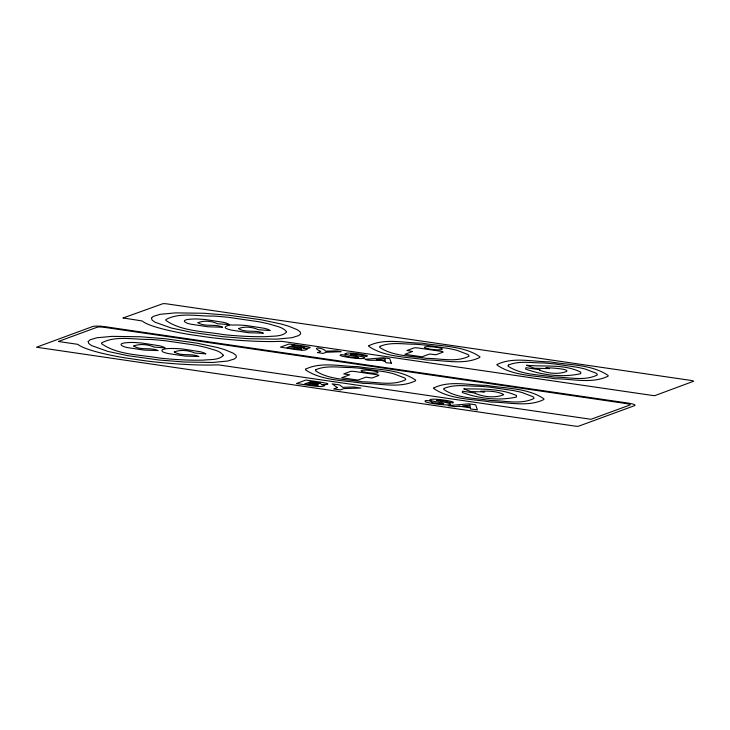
<?xml version="1.0" encoding="UTF-8"?>
<svg xmlns="http://www.w3.org/2000/svg" width="730" height="730" viewBox="0 0 730 730"><rect width="100%" height="100%" fill="white"/><g stroke="black" fill="none" stroke-linecap="round" stroke-linejoin="round"><path stroke-width="1.09" d="M104.554 327.368L626.121 403.544A5.831 0.849 5.8 0 1 629.926 405.004L591.017 419.285L218.233 364.845A85.018 12.419 5.8 0 1 175.027 363.777A83.859 12.246 5.8 0 1 145.024 360.784L125.195 357.882A83.868 12.255 5.8 0 1 100.603 352.909A84.917 12.41 5.8 0 1 77.845 344.341L58.327 341.485L97.236 327.204A5.822 0.849 5.8 0 1 104.518 327.368M301.755 350.144A10.476 1.533 5.8 0 1 298.46 349.88A15.585 2.272 5.8 0 1 294.053 349.332L280.429 347.142L289.007 344.049L303.269 345.974A21.572 3.148 5.8 0 1 304.574 346.175L308.991 347.06A5.594 0.821 5.8 0 1 310.067 347.507A5.813 0.849 5.8 0 1 310.186 347.672L308.243 348.292L302.932 348.082L306.299 348.867A6.168 0.903 5.8 0 1 306.938 349.141A7.273 1.058 5.8 0 1 307.23 349.405L304.492 350.181A7.628 1.113 5.8 0 1 301.755 350.144M100.393 326.246A10.631 1.551 5.8 0 1 105.95 326.83L627.572 403.015A10.631 1.551 5.8 0 1 632.253 403.918A10.777 1.579 5.8 0 1 634.744 404.876A10.631 1.551 5.8 0 1 634.507 405.67L578.461 426.247L576.289 426.284L36.5 347.224L92.655 326.529A10.631 1.551 5.8 0 1 95.657 326.137A10.777 1.579 5.8 0 1 100.457 326.246M123.142 317.961L142.003 320.917L144.558 322.605A84.47 12.337 5.8 0 0 164.706 329.486A83.393 12.182 5.8 0 0 189.161 334.44L208.889 337.324A83.384 12.182 5.8 0 0 238.719 340.299A84.58 12.355 5.8 0 0 274.206 341.54L281.908 341.348L653.423 395.596L654.965 395.587L693.5 381.279A5.411 0.794 5.8 0 0 691.438 380.494L166.312 303.79A5.429 0.794 5.8 0 0 162.972 303.662L123.142 317.961M317.669 352.581L322.961 353.42L326.447 352.252L341.12 351.696L336.238 350.856L325.48 351.203C324.175 347.736 309.21 346.175 320.798 351.404L317.705 352.544M412.459 351.477L404.894 354.315L422.013 356.815L429.559 354.041L436.011 354.743L443.083 352.115A4.033 0.593 5.8 0 0 440.975 351.303L418.18 347.973A4.033 0.593 5.8 0 0 414.129 347.882L406.938 350.491L412.459 351.477M433.839 387.913L433.83 388.597C450.164 399.62 472.219 398.899 491.226 402.075C508.345 402.139 528.082 407.358 543.868 399.511L543.914 398.817C527.598 387.73 505.342 388.625 486.317 385.349C469.253 385.267 449.543 380.193 433.839 387.913M497.148 364.462L497.139 365.155C513.61 376.269 535.856 375.539 555.019 378.742C572.293 378.815 592.185 384.062 608.108 376.16L608.154 375.457C591.711 364.27 569.263 365.183 550.073 361.879C532.873 361.788 512.989 356.678 497.148 364.462M305.551 369.17L305.541 369.864C321.884 380.887 343.94 380.157 362.947 383.341C380.065 383.405 399.794 388.615 415.58 380.777L415.625 380.084C399.319 368.997 377.063 369.891 358.038 366.615C340.974 366.524 321.264 361.459 305.551 369.17M368.86 345.719L368.86 346.412C385.33 357.527 407.577 356.797 426.74 360.009C444.004 360.072 463.906 365.329 479.82 357.417L479.875 356.724C463.422 345.536 440.984 346.449 421.794 343.137C404.584 343.054 384.71 337.944 368.86 345.719M88.184 341.567L88.741 343.474L91.606 345.591L107.885 351.422L127.732 355.656L159.094 360.018L184.434 362.034L212.667 362.481L227.742 361.022L234.549 358.904L236.41 357.189L235.963 355.273L233.198 353.174L224.831 349.697L217.056 347.416L196.881 343.155L165.217 338.738L140.415 336.758L112.073 336.366L96.67 337.789L89.945 339.87L88.184 341.567M151.493 318.116L152.05 320.032L154.933 322.167L171.322 328.026L191.287 332.287L222.851 336.685L248.355 338.711L276.752 339.158L291.936 337.698L298.78 335.563L300.651 333.829L300.203 331.904L297.42 329.796L288.998 326.301L281.178 324.001L260.865 319.713L229.019 315.269L204.044 313.27L175.529 312.878L160.034 314.32L153.263 316.4L151.493 318.116M391.307 363.166L385.969 362.719L385.413 361.596C380.996 358.85 369.188 361.578 365.064 359.333L383.04 357.764L388.844 358.476L389.829 358.795L391.307 363.166M327.715 383.962L325.927 384.591L321.191 384.482L323.764 385.112A6.625 0.967 5.8 0 1 324.448 385.413A7.747 1.131 5.8 0 1 324.759 385.686L321.866 386.508A8.094 1.186 5.8 0 1 318.955 386.462A10.786 1.579 5.8 0 1 315.971 386.234L315.524 386.188A16.051 2.345 5.8 0 1 310.98 385.632L296.453 383.505L305.916 380.038L320.014 382.091A20.978 3.066 5.8 0 1 323.043 382.575L326.429 383.296A6.013 0.876 5.8 0 1 327.505 383.724L327.587 383.779A6.269 0.912 5.8 0 1 327.715 383.962M475.294 393.443C483.324 396.892 494.894 398.261 503.472 394.839L503.563 394.419C496.774 391.061 488.224 390.842 480.65 391.335L484.501 391.891L470.832 391.581L463.732 388.862C481.234 389.154 500.105 388.232 516.521 395.532L516.466 397.029C498.964 400.989 479.117 398.626 462.327 392.503L462.51 391.225L475.705 393.151L475.294 393.443M539.543 370.092C547.308 373.404 558.496 374.736 566.781 371.387L566.872 370.968C567.812 368.084 534.652 366.907 549.489 368.595L534.406 368.248L526.576 365.246C544.644 367.062 563.843 363.695 580.761 372.163L580.706 373.678C562.903 377.702 542.718 375.293 525.636 369.07L525.883 367.692L540.008 369.754L539.543 370.092M223.115 355.035L223.07 355.802C218.005 360.383 209.984 359.324 203.606 360.118C188.97 360.465 174.333 359.598 159.779 358.101C140.498 354.625 118.032 355.209 101.579 343.721L101.57 342.963C115.632 335.189 133.964 339.851 149.54 339.368A55.507 8.112 5.8 0 1 164.87 340.682L195.284 345.126A56.584 8.267 5.8 0 1 207.137 347.772C212.476 349.716 219.42 350.309 223.115 355.035M286.425 331.584L286.379 332.342C281.351 336.895 273.403 335.846 267.07 336.63C252.553 336.977 238.016 336.11 223.572 334.632C204.446 331.183 182.144 331.758 165.82 320.361L165.82 319.612C179.772 311.892 197.967 316.519 213.425 316.035A55.042 8.039 5.8 0 1 228.627 317.349L258.812 321.757A56.11 8.194 5.8 0 1 270.565 324.375C275.867 326.31 282.756 326.894 286.425 331.584M446.87 401.81L453.038 402.969L453.348 402.23A9.061 1.323 5.8 0 0 451.742 401.573A11.342 1.661 5.8 0 0 449.698 401.071L448.448 400.816A20.02 2.92 5.8 0 0 444.114 400.104A16.197 2.363 5.8 0 0 439.925 399.575L438.967 399.483A11.516 1.679 5.8 0 0 435.801 399.246A9.526 1.387 5.8 0 0 432.324 399.201L430.079 399.52L429.824 400.104A7.774 1.131 5.8 0 0 431.01 400.615A11.862 1.734 5.8 0 0 433.365 401.208A29.784 4.353 5.8 0 0 436.303 401.81L439.259 402.376A21.827 3.185 5.8 0 1 441.823 402.887L443.73 403.608A4.143 0.602 5.8 0 1 443.42 403.726L442.426 403.809A4.316 0.63 5.8 0 1 440.601 403.726A6.944 1.013 5.8 0 1 438.548 403.517A12.063 1.761 5.8 0 1 434.177 402.86A6.634 0.967 5.8 0 1 432.397 402.44A5.073 0.739 5.8 0 1 431.466 401.984C432.78 401.171 423.455 399.301 425.106 401.6A9.937 1.451 5.8 0 0 426.658 402.221A12.072 1.761 5.8 0 0 428.419 402.677L430.152 403.042A19.975 2.92 5.8 0 0 434.761 403.818L439.214 404.393A14.819 2.163 5.8 0 0 440.929 404.575L445.738 404.885A8.587 1.25 5.8 0 0 447.91 404.867A9.417 1.378 5.8 0 0 449.89 404.621L450.684 404.183L449.844 403.59A8.879 1.296 5.8 0 0 448.74 403.215L448.22 403.079A11.306 1.652 5.8 0 0 446.24 402.622L445.665 402.513A37.65 5.502 5.8 0 0 444.917 402.367L436.531 400.432A4.489 0.657 5.8 0 1 436.704 400.368L437.553 400.268A4.243 0.621 5.8 0 1 440.573 400.441A8.194 1.195 5.8 0 1 442.207 400.651A11.79 1.725 5.8 0 1 444.378 400.998A5.731 0.84 5.8 0 1 445.82 401.308A3.951 0.575 5.8 0 1 446.787 401.692L446.86 401.847M350.537 354.223L358.786 356.094A30.861 4.508 5.8 0 1 359.945 356.313L360.51 356.423A11.37 1.661 5.8 0 1 362.91 356.997A8.413 1.232 5.8 0 1 363.96 357.344L364.763 357.901L364.005 358.32A8.952 1.305 5.8 0 1 362.409 358.54A8.121 1.186 5.8 0 1 360.063 358.567L355.455 358.275A14.354 2.099 5.8 0 1 353.795 358.101L349.442 357.536A19.509 2.847 5.8 0 1 344.943 356.778L343.264 356.432A11.598 1.697 5.8 0 1 341.567 355.984A9.472 1.387 5.8 0 1 340.098 355.391C339.669 354.032 344.98 354.826 345.582 355.765A5.493 0.803 5.8 0 0 346.567 356.213A7.108 1.04 5.8 0 0 348.502 356.66A12.538 1.834 5.8 0 0 353.019 357.344A7.409 1.086 5.8 0 0 355.209 357.572A4.782 0.703 5.8 0 0 357.235 357.663L358.384 357.572A4.626 0.675 5.8 0 0 358.676 357.472L356.66 356.641A22.292 3.258 5.8 0 0 354.032 356.112L351.094 355.546A29.346 4.289 5.8 0 1 348.192 354.953A11.397 1.661 5.8 0 1 345.929 354.388A7.382 1.077 5.8 0 1 344.752 353.84L347.188 353.046A9.052 1.323 5.8 0 1 350.482 353.092A11.205 1.633 5.8 0 1 353.986 353.366L354.452 353.411A15.722 2.3 5.8 0 1 358.512 353.922A19.546 2.856 5.8 0 1 362.746 354.625L363.951 354.862A10.868 1.588 5.8 0 1 365.912 355.346A8.596 1.259 5.8 0 1 367.436 355.975L366.04 356.423L361.733 355.455A4.353 0.639 5.8 0 0 360.866 355.108A6.205 0.903 5.8 0 0 359.133 354.734A12.264 1.788 5.8 0 0 356.888 354.369A8.669 1.268 5.8 0 0 355.355 354.169A5.046 0.739 5.8 0 0 353.366 353.986A4.289 0.63 5.8 0 0 351.796 353.95L350.893 354.041A4.964 0.73 5.8 0 0 350.619 354.141L350.537 354.223M174.315 351.951C180.985 356.578 191.415 353.046 198.925 356.532L184.891 356.067L168.155 353.53A19.409 2.838 5.8 0 1 164.524 352.544A19.747 2.884 5.8 0 1 162.826 351.878C158.894 349.186 167.48 348.484 169.214 348.529A19.975 2.92 5.8 0 1 173.84 348.493A21.152 3.093 5.8 0 1 177.317 348.621A19.774 2.884 5.8 0 1 182.774 349.022L199.965 351.677A18.825 2.747 5.8 0 1 204.309 352.991L205.896 353.877L194.864 353.046C188.705 350.363 180.62 349.415 174.315 351.951M238.564 328.6C245.335 333.181 255.874 329.476 263.384 333.199L248.684 332.734L231.62 330.142A19.874 2.902 5.8 0 1 227.906 329.139C220.715 327.232 229.585 324.312 232.669 325.051A20.44 2.984 5.8 0 1 235.708 324.987A21.626 3.157 5.8 0 1 240.946 325.142A20.239 2.957 5.8 0 1 246.53 325.553L264.059 328.254A19.29 2.82 5.8 0 1 268.512 329.604L270.246 330.59L258.256 329.686C252.425 326.958 244.587 326.173 238.564 328.6M133.745 346.029C140.297 350.637 150.708 347.106 158.136 350.573L144.084 350.108L127.321 347.562A19.427 2.838 5.8 0 1 123.689 346.577C113.78 342.105 134.658 342.242 136.592 342.671A20.121 2.938 5.8 0 1 142.049 343.082L159.167 345.719A18.87 2.756 5.8 0 1 163.529 347.033L165.117 347.927L154.267 347.115C148.108 344.451 140.05 343.474 133.745 346.029M197.985 322.678C204.646 327.241 215.168 323.536 222.595 327.241L207.877 326.775L190.795 324.184A19.893 2.902 5.8 0 1 187.072 323.171C176.934 318.599 198.25 318.755 200.23 319.192A20.586 3.011 5.8 0 1 205.805 319.603L223.261 322.295A19.336 2.829 5.8 0 1 227.724 323.645L229.466 324.631L217.659 323.755C211.828 321.045 204.008 320.233 197.985 322.678M301.545 348.721L299.921 349.168A3.805 0.557 5.8 0 1 298.442 349.15A5.311 0.776 5.8 0 1 296.736 349.004A9.517 1.387 5.8 0 1 294.518 348.712L287.018 347.626L289.892 346.567L301.545 348.721M304.118 347.188L301.599 347.544A4.635 0.675 5.8 0 1 300.505 347.471L291.033 346.148L293.515 345.235L300.13 346.202A10.585 1.542 5.8 0 1 301.855 346.476A5.001 0.73 5.8 0 1 303.269 346.777A3.413 0.502 5.8 0 1 303.999 347.051L304.109 347.224M318.134 384.911L316.82 385.321A3.404 0.493 5.8 0 1 315.378 385.312A4.845 0.712 5.8 0 1 313.827 385.175A9.052 1.323 5.8 0 1 311.719 384.902L304.666 383.87L307.257 382.921L318.134 384.911M320.716 383.387L317.532 383.633L308.68 382.401L310.889 381.589L317.048 382.493A10.12 1.478 5.8 0 1 318.7 382.757A4.535 0.666 5.8 0 1 319.986 383.031L320.716 383.387M315.844 369.681L315.497 370.776C328.92 379.773 346.96 379.235 362.545 381.817C376.552 381.845 392.722 386.161 405.624 379.737A41.692 6.086 5.8 0 0 404.639 377.948L393.771 373.778A41.656 6.086 5.8 0 0 385.002 371.826L362.445 368.522A41.218 6.022 5.8 0 0 351.066 367.546C339.477 367.591 326.794 365.055 315.844 369.681M380.084 346.33L379.737 347.416C393.023 356.322 410.871 355.784 426.302 358.348C440.163 358.366 456.168 362.637 468.934 356.286A41.227 6.022 5.8 0 0 467.957 354.515L457.199 350.391A41.19 6.013 5.8 0 0 448.53 348.447L426.192 345.19A40.752 5.949 5.8 0 0 414.95 344.222C403.471 344.268 390.924 341.749 380.084 346.33M444.123 388.415L443.785 389.51C457.199 398.516 475.239 397.969 490.834 400.56C504.841 400.578 521.001 404.894 533.904 398.471A41.719 6.095 5.8 0 0 532.918 396.682L522.05 392.521A41.674 6.086 5.8 0 0 513.281 390.559L490.724 387.265A41.199 6.022 5.8 0 0 479.355 386.279C467.757 386.325 455.073 383.788 444.123 388.415M508.363 365.073L508.025 366.15C521.302 375.065 539.16 374.526 554.59 377.082C568.451 377.1 584.447 381.379 597.222 375.019A41.254 6.022 5.8 0 0 596.237 373.249L585.478 369.124A41.208 6.022 5.8 0 0 576.809 367.19L554.481 363.923A40.734 5.949 5.8 0 0 543.23 362.956C531.759 363.002 519.203 360.492 508.363 365.073M350.519 371.424L343.748 373.906L349.725 374.782L341.704 377.729L357.928 380.102L365.949 377.154L371.926 378.03L378.706 375.539A3.559 0.52 5.8 0 0 376.388 374.654L354.972 371.524A3.559 0.52 5.8 0 0 350.519 371.424M337.379 387.594L333.692 388.944L340.29 389.911L343.912 388.579L360.848 388.059L353.512 386.982L342.817 387.338L339.55 384.947L332.177 383.87L337.379 387.594M459.225 406.199L454.781 406.628L448.156 405.661L468.925 403.845L475.668 404.831L477.402 409.931L470.567 408.937L470.412 407.833L459.225 406.199M384.92 358.786L376.269 359.607L385.276 360.921L384.92 358.786M469.864 405.177L462.501 405.88L470.248 407.012L469.864 405.177M428.528 348.885A9.025 1.314 5.8 0 0 442.334 349.205A9.025 1.314 5.8 0 0 429.222 346.668A9.025 1.314 5.8 0 0 428.528 348.885M365.009 372.254A8.55 1.25 5.8 0 0 378.085 372.555A8.55 1.25 5.8 0 0 365.666 370.147A8.55 1.25 5.8 0 0 365.009 372.254"/></g></svg>
